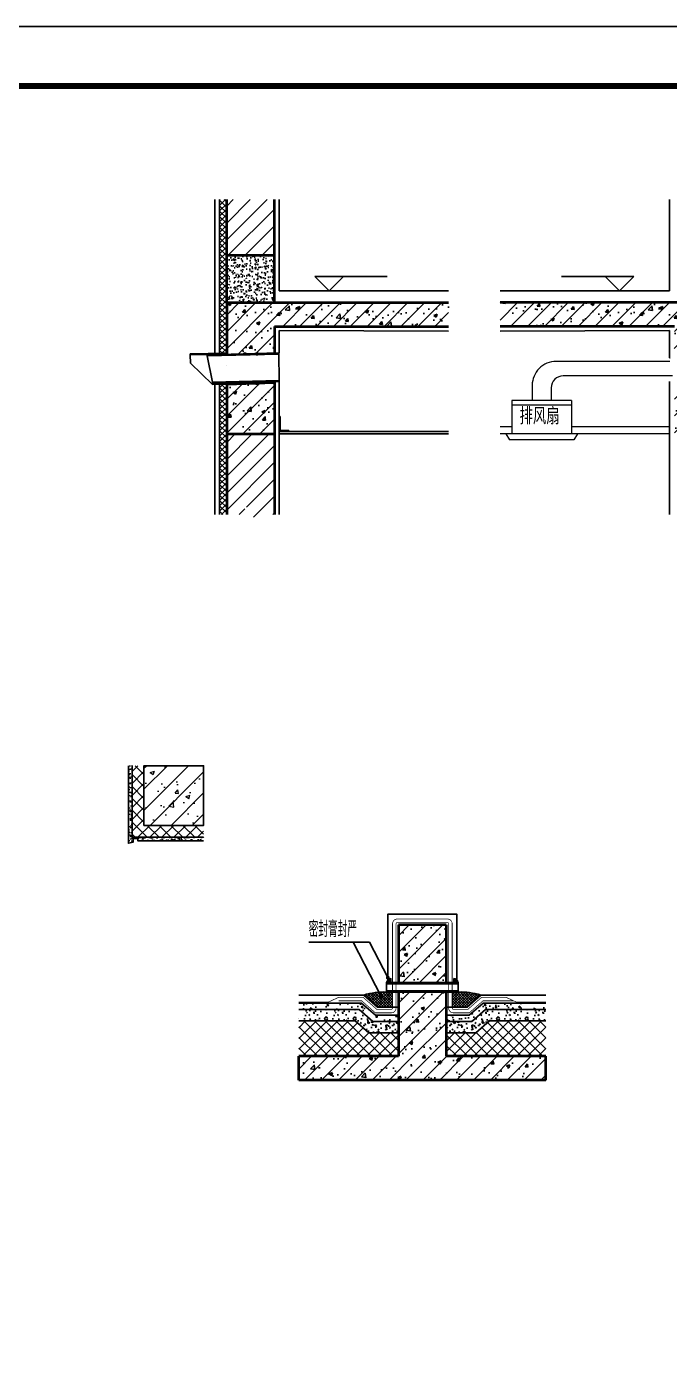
# Model space of a CAD drawing. Extents: x -518115 to 1124316, y -209821 to 1628073.
# Drawn here: x 823826 to 826521, y 931102 to 936632 of the extents above; entities that cross this region are included whole.
import ezdxf

# ---------------------------------------------------------------- set-up
doc = ezdxf.new("R2010")
doc.units = 0
doc.header["$LTSCALE"] = 1000
doc.header["$MEASUREMENT"] = 0
doc.linetypes.add('CENTER', pattern=[50.8, 31.75, -6.35, 6.35, -6.35])
doc.linetypes.add('DASH', pattern=[0.35, 0.25, -0.1])
for name, color, linetype in [('3', 3, 'CENTER'), ('3-保温', 17, 'Continuous'), ('4', 4, 'Continuous'), ('7', 7, 'Continuous'), ('A-FLOR-HATCH', 252, 'Continuous'), ('COLUMN', 9, 'Continuous'), ('DIM_ELEV', 3, 'Continuous'), ('DIM_LEAD', 3, 'Continuous'), ('PUB_HACTH', 252, 'Continuous'), ('PUB_TEXT', 4, 'Continuous'), ('SURFACE', 6, 'Continuous'), ('text', 7, 'Continuous'), ('图框', 140, 'Continuous'), ('看线', 251, 'Continuous')]:
    doc.layers.add(name, color=color, linetype=linetype)
for name, color, linetype, lineweight in [('PUB_HATCH', 8, 'Continuous', 9), ('WALL', 9, 'Continuous', 40), ('填充', 251, 'Continuous', 5)]:
    doc.layers.add(name, color=color, linetype=linetype, lineweight=lineweight)
doc.layers.add('yichutu', color=7, linetype='Continuous', true_color=0xffffff, plot=False)
doc.styles.add('_TCH_DIM', font='SIMPLEX.shx', dxfattribs={"width": 0.7, "bigfont": 'GBCBIG.shx'})
doc.styles.add('HZTXT', font='COMPLEX', dxfattribs={"width": 0.7, "bigfont": 'HZTXT'})
pattern_1 = [(45, (-343906.5756, 937360.3286), (-2.806330038, 2.806330038), []), (135, (-343906.5756, 937360.3286), (-2.806330038, -2.806330038), [])]
pattern_2 = [(45, (-1513287.076, 942161.15), (-22.4506403, 22.4506403), []), (135, (-1513287.076, 942161.15), (-22.4506403, -22.4506403), [])]
pattern_3 = [(45, (-1263849.745, 1280137.15), (-35.3553391, 35.3553391), []), (50, (-1263849.74, 1280137.15), (143.4520365, -12.550427), [15, -165]), (355, (-1263849.74, 1280137.15), (-27.750267, 150.438427), [12, -132]), (100.4514, (-1263837.79, 1280136.1), (115.701876, 137.887908), [12.748038, -140.228422]), (46.1842, (-1263849.74, 1280177.15), (213.44821, -33.103803), [22.5, -247.5]), (96.6356, (-1263831.96, 1280174.4), (186.932541, 194.823574), [19.122058, -210.3426]), (351.1842, (-1263849.74, 1280177.15), (186.93239, 194.82372), [18, -198]), (21, (-1263829.74, 1280167.15), (119.3814104, -80.523778), [15, -165]), (326, (-1263829.74, 1280167.15), (48.663066, 145.030009), [12, -132]), (71.4514, (-1263819.8, 1280160.44), (168.044526, 64.506099), [12.748038, -140.228422]), (37.5, (-1263849.745, 1280137.15), (2.4319711, 66.5787708), [0, -130.4, 0, -134, 0, -132.5]), (7.5, (-1263849.745, 1280137.15), (52.6139075, 78.8823424), [0, -76.4, 0, -127.4, 0, -50.5]), (327.5, (-1263894.345, 1280137.15), (106.7644872, -4.5109743), [0, -50, 0, -156, 0, -207]), (317.5, (-1263914.345, 1280137.15), (116.637234, 20.0209965), [0, -65, 0, -103.6, 0, -147])]
pattern_4 = [(45, (947340.294, 948033.204), (-35.355353, 35.355353), [])]

# ---------------------------------------------------------------- blocks, each defined once
blk = doc.blocks.new('A$C72245D93')
at = {"layer": '图框'}
blk.add_lwpolyline([(0, 0), (21025, 0), (21025, -14850), (0, -14850)], close=True, dxfattribs=at)
blk.add_lwpolyline([(0, 0), (21025, 0), (21025, -14850), (0, -14850)], close=True, dxfattribs=at)
at = {"layer": '图框', "const_width": 25}
blk.add_lwpolyline([(20775, -14600), (20775, -250), (625, -250), (625, -14600)], close=True, dxfattribs=at)
blk = doc.blocks.new('yct-841-594-84100-59399.9999999999-100-1000.0')
at = {"layer": 'yichutu', "color": 7, "true_color": 0xffffff}
blk.add_lwpolyline([(0, 0), (0, 59400), (84100, 59400), (84100, 0)], close=True, dxfattribs=at)

msp = doc.modelspace()

# ---------------------------------------------------------------- hatches: boundary and pattern name
at = {"layer": '3-保温'}
h = msp.add_hatch(dxfattribs=at)
h.set_pattern_fill('ANSI37', color=256, scale=10)
h.set_pattern_definition([(45, (-1270436.076, 1332157.5), (-11.22532015, 11.22532015), []), (135, (-1270436.076, 1332157.5), (-11.22532015, -11.22532015), [])])
h.paths.add_polyline_path([(824665.4, 935133.2), (824635.4, 935132.9), (824635.4, 934587.3), (824665.4, 934587.3)])
h.paths.add_polyline_path([(824635.4, 935262.9), (824665.4, 935262.9), (824665.4, 935906.5), (824635.4, 935906.5)])
at = {"layer": '4'}
for points in [[(824663.3, 935263.2), (824663.4, 935258.2), (824643.4, 935257.9), (824643.3, 935262.9)], [(824665.4, 935133.2), (824665.3, 935138.2), (824635.1, 935137.9), (824635.2, 935132.9)]]:
    msp.add_hatch(color=256, dxfattribs=at).paths.add_polyline_path(points)
at = {"layer": 'A-FLOR-HATCH'}
h = msp.add_hatch(dxfattribs=at)
h.set_pattern_fill('钢筋混凝土', color=256, scale=20, style=0)
h.set_pattern_definition(pattern_3)
h.paths.add_polyline_path([(825384.9, 932622.3), (825584.9, 932622.3), (825584.9, 932868.1), (825384.9, 932868.1)])
h.paths.add_polyline_path([(825584.9, 932592.3), (825384.9, 932592.3), (825384.9, 932318.1), (825484.9, 932284.8), (825584.9, 932318.1)])
h = msp.add_hatch(dxfattribs=at)
h.set_pattern_fill('钢筋混凝土', color=256, scale=20, style=0)
h.set_pattern_definition(pattern_3)
h.paths.add_polyline_path([(826002.5, 932318.1), (824967.4, 932318.1), (824967.4, 932218.1), (826002.5, 932218.1)])
at = {"layer": 'PUB_HACTH'}
h = msp.add_hatch(dxfattribs=at)
h.set_pattern_fill('普通砖', color=256, scale=20, style=0)
h.set_pattern_definition(pattern_4)
h.paths.add_polyline_path([(824665.4, 935675.1), (824865.4, 935675.1), (824865.4, 935906.5), (824665.4, 935906.5)])
at = {"layer": 'PUB_HACTH', "ltscale": 0.8}
h = msp.add_hatch(dxfattribs=at)
h.set_pattern_fill('AR-CONC', color=256, scale=25)
h.set_pattern_definition([(50, (-1256025.076, 1332157.5), (45.54616725, -3.9847714), [4.7625, -52.3875]), (355, (-1256025.076, 1332157.5), (-8.8107065, 47.7641607), [3.81, -41.91]), (100.451, (-1256021.28, 1332157.168), (36.7356254, 43.779172), [4.0475, -44.5225]), (46.1842, (-1256025.076, 1332170.2), (67.7697602, -10.510582), [7.14375, -78.58125]), (96.6356, (-1256019.43, 1332169.324), (59.3510586, 61.856389), [6.07125, -66.78375]), (351.184, (-1256025.076, 1332170.2), (59.3511515, 61.8562795), [5.715, -62.865]), (21, (-1256018.726, 1332167.025), (37.90371996, -25.5663796), [4.7625, -52.3875]), (326, (-1256018.726, 1332167.025), (15.4505071, 46.0469915), [3.81, -41.91]), (71.4514, (-1256015.567, 1332164.894), (53.3541227, 20.4807144), [4.0475, -44.5225]), (37.5, (-1256025.076, 1332157.5), (0.77215081, 21.13875972), [0, -41.402, 0, -42.545, 0, -42.06875]), (7.5, (-1256025.076, 1332157.5), (16.70491563, 25.0451437), [0, -24.257, 0, -40.4495, 0, -16.03375]), (327.5, (-1256039.236, 1332157.5), (33.89764879, -1.432186), [0, -15.875, 0, -49.53, 0, -65.7225]), (317.5, (-1256045.586, 1332157.5), (37.03229535, 6.35662276), [0, -20.6375, 0, -32.893, 0, -46.6725])])
h.paths.add_polyline_path([(824865.4, 935675.1), (824665.4, 935675.1), (824665.4, 935475.1), (824865.4, 935475.1)])
at = {"layer": 'PUB_HACTH'}
h = msp.add_hatch(dxfattribs=at)
h.set_pattern_fill('钢筋混凝土', color=256, scale=20, style=0)
h.set_pattern_definition([(45, (939981.86, 947996.99), (-35.35534, 35.35534), []), (50, (939981.86, 947996.99), (143.45204, -12.55043), [15, -165]), (355, (939981.86, 947996.99), (-27.75027, 150.43843), [12, -132]), (100.4514, (939993.82, 947995.94), (115.70188, 137.88791), [12.74804, -140.22842]), (46.1842, (939981.86, 948036.99), (213.4482, -33.1038), [22.5, -247.5]), (96.6356, (939999.65, 948034.23), (186.93254, 194.82357), [19.12206, -210.3426]), (351.1842, (939981.86, 948037), (186.9324, 194.8237), [18, -198]), (21, (940001.86, 948026.99), (119.38141, -80.52378), [15, -165]), (326, (940001.86, 948026.99), (48.66307, 145.03), [12, -132]), (71.4514, (940011.81, 948020.28), (168.04453, 64.5061), [12.74804, -140.22842]), (37.5, (939981.86, 947996.99), (2.43197, 66.57877), [0, -130.4, 0, -134, 0, -132.5]), (7.5, (939981.86, 947996.99), (52.613907, 78.882342), [0, -76.4, 0, -127.4, 0, -50.5]), (327.5, (939937.26, 947996.99), (106.764487, -4.510974), [0, -50, 0, -156, 0, -207]), (317.5, (939917.26, 947996.99), (116.637234, 20.021), [0, -65, 0, -103.6, 0, -147])])
h.paths.add_polyline_path([(824668.8, 935165.1), (824665.4, 935230.1), (824665.4, 935165.1)], flags=16)
h.paths.add_polyline_path([(824865.3, 935140.1), (824666.7, 935133.3), (824665.4, 935040.1), (824665.4, 934925.1), (824865.4, 934925.1)])
h.paths.add_polyline_path([(824665.4, 935259), (824865.4, 935263.9), (824865.4, 935375.1), (825594.9, 935375.1), (825594.9, 935475.1), (824665.4, 935475.1)])
h = msp.add_hatch(dxfattribs=at)
h.set_pattern_fill('钢筋混凝土', color=256, scale=20, style=0)
h.set_pattern_definition([(45, (941501.86, 947996.99), (-35.35534, 35.35534), []), (50, (941501.86, 947996.99), (143.45204, -12.55043), [15, -165]), (355, (941501.86, 947996.99), (-27.75027, 150.43843), [12, -132]), (100.4514, (941513.82, 947995.94), (115.70188, 137.88791), [12.74804, -140.22842]), (46.1842, (941501.86, 948036.99), (213.4482, -33.1038), [22.5, -247.5]), (96.6356, (941519.65, 948034.23), (186.93254, 194.82357), [19.12206, -210.3426]), (351.1842, (941501.86, 948037), (186.9324, 194.8237), [18, -198]), (21, (941521.86, 948026.99), (119.38141, -80.52378), [15, -165]), (326, (941521.86, 948026.99), (48.66307, 145.03), [12, -132]), (71.4514, (941531.81, 948020.28), (168.04453, 64.5061), [12.74804, -140.22842]), (37.5, (941501.86, 947996.99), (2.43197, 66.57877), [0, -130.4, 0, -134, 0, -132.5]), (7.5, (941501.86, 947996.99), (52.613907, 78.882342), [0, -76.4, 0, -127.4, 0, -50.5]), (327.5, (941457.26, 947996.99), (106.764487, -4.510974), [0, -50, 0, -156, 0, -207]), (317.5, (941437.26, 947996.99), (116.637234, 20.021), [0, -65, 0, -103.6, 0, -147])])
h.paths.add_polyline_path([(826737, 935165.1), (826740.5, 935230.1), (826740.5, 935165.1)])
h.paths.add_polyline_path([(826540.5, 935140.1), (826739.2, 935133.3), (826740.5, 935040.1), (826740.5, 934925.1), (826540.5, 934925.1)])
h.paths.add_polyline_path([(826740.2, 935243.2), (826540, 935243.9), (826540.5, 935375.1), (825810.9, 935375.1), (825810.9, 935475.1), (826740.5, 935475.1)])
h = msp.add_hatch(dxfattribs=at)
h.set_pattern_fill('普通砖', color=256, scale=20, style=0)
h.set_pattern_definition(pattern_4)
h.paths.add_polyline_path([(824865.4, 934587.3), (824799.2, 934587.3), (824799.2, 934545.2), (824741.5, 934629.4), (824741.5, 934587.3), (824665.4, 934587.3), (824665.4, 934925.1), (824865.4, 934925.1)])
at = {"layer": 'PUB_HACTH', "ltscale": 0.8}
h = msp.add_hatch(dxfattribs=at)
h.set_pattern_fill('ANSI37', color=256, scale=2.5)
h.set_pattern_definition(pattern_1)
edge = h.paths.add_edge_path()
edge.add_line((825334.9, 932627.3), (825352.9, 932627.3))
edge.add_line((825352.9, 932627.3), (825352.9, 932643.8))
edge.add_arc((825354.9, 932623.6), 20.4, 95.6534, 169.3675)
h = msp.add_hatch(dxfattribs=at)
h.set_pattern_fill('ANSI32', color=256, scale=5)
h.set_pattern_definition([(45, (-1513287.076, 942161.149), (-16.83798023, 16.83798023), []), (45, (-1513275.85, 942161.149), (-16.83798023, 16.83798023), [])])
h.paths.add_polyline_path([(825634.9, 932592.3), (825584.9, 932592.3), (825584.9, 932587.3), (825634.9, 932587.3)])
h.paths.add_polyline_path([(825634.9, 932627.3), (825584.9, 932627.3), (825584.9, 932622.3), (825634.9, 932622.3)])
h.paths.add_polyline_path([(825584.9, 932627.3), (825384.9, 932627.3), (825384.9, 932622.3), (825584.9, 932622.3)])
h.paths.add_polyline_path([(825584.9, 932592.3), (825384.9, 932592.3), (825384.9, 932587.3), (825584.9, 932587.3)])
h.paths.add_polyline_path([(825384.9, 932592.3), (825334.9, 932592.3), (825334.9, 932587.3), (825384.9, 932587.3)])
h.paths.add_polyline_path([(825384.9, 932627.3), (825334.9, 932627.3), (825334.9, 932622.3), (825384.9, 932622.3)])
h = msp.add_hatch(dxfattribs=at)
h.set_pattern_fill('ANSI37', color=256, scale=2.5)
h.set_pattern_definition(pattern_1)
edge = h.paths.add_edge_path()
edge.add_line((825634.9, 932627.3), (825616.9, 932627.3))
edge.add_line((825616.9, 932627.3), (825616.9, 932643.8))
edge.add_arc((825614.9, 932623.6), 20.4, 10.6325, 84.3466, ccw=False)
h = msp.add_hatch(dxfattribs=at)
h.set_pattern_fill('ANSI37', color=256, scale=5)
h.set_pattern_definition([(45, (-1513287.0756, 942161.1486), (-5.612660076, 5.612660076), []), (135, (-1513287.0756, 942161.1486), (-5.612660076, -5.612660076), [])])
h.paths.add_polyline_path([(825634.9, 932587.3), (825609.9, 932587.3), (825609.9, 932524), (825672.5, 932524), (825729.9, 932574.3, 0.090795)])
h.paths.add_polyline_path([(825239.9, 932574.3), (825297.3, 932524), (825359.9, 932524), (825359.9, 932587.3), (825334.9, 932587.3, 0.090795)])
h = msp.add_hatch(dxfattribs=at)
h.set_pattern_fill('混凝土', color=256, scale=10)
h.set_pattern_definition([(50, (-1513287.076, 942161.15), (71.7260183, -6.2752135), [7.5, -82.5]), (355, (-1513287.076, 942161.15), (-13.8751334, 75.2192134), [6, -66]), (100.4514, (-1513281.1, 942160.626), (57.8509382, 68.9439542), [6.374019, -70.1142112]), (46.1842, (-1513287.08, 942181.15), (106.724105, -16.5519014), [11.25, -123.75]), (96.6356, (-1513278.18, 942179.77), (93.4662706, 97.411787), [9.561029, -105.1713]), (351.1842, (-1513287.08, 942181.15), (93.4661945, 97.41186), [9, -99]), (21, (-1513277.076, 942176.15), (59.6907052, -40.261889), [7.5, -82.5]), (326, (-1513277.076, 942176.15), (24.3315332, 72.5150045), [6, -66]), (71.4514, (-1513272.1, 942172.79), (84.0222629, 32.2530497), [6.374019, -70.1142112]), (37.5, (-1513287.076, 942161.149), (1.21598553, 33.28938538), [0, -65.2, 0, -67, 0, -66.25]), (7.5, (-1513287.076, 942161.15), (26.30695374, 39.4411712), [0, -38.2, 0, -63.7, 0, -25.25]), (327.5, (-1513309.376, 942161.149), (53.38224362, -2.25548717), [0, -25, 0, -78, 0, -103.5]), (317.5, (-1513319.376, 942161.15), (58.3186169, 10.0104982), [0, -32.5, 0, -51.8, 0, -73.5])])
h.paths.add_polyline_path([(825749.5, 932514.1), (826002.5, 932514.1), (826002.5, 932540.5), (825739.1, 932540.5), (825681.7, 932490.2), (825584.9, 932490.2), (825584.9, 932463.8), (825692.1, 932463.8)])
h.paths.add_polyline_path([(825384.9, 932490.2), (825288.1, 932490.2), (825230.7, 932540.5), (824967.4, 932540.5), (824967.4, 932514.1), (825220.4, 932514.1), (825277.8, 932463.8), (825384.9, 932463.8)])
h = msp.add_hatch(dxfattribs=at)
h.set_pattern_fill('加气混凝土', color=256, scale=10)
h.set_pattern_definition([(0, (-1513251.68, 942124.55), (60, 120), [0, -120]), (0, (-1513321.88, 942108.35), (60, 120), [0, -120]), (0, (-1513282.88, 942107.15), (60, 120), [0, -120]), (0, (-1513240.28, 942142.55), (60, 120), [0, -120]), (0, (-1513290.08, 942101.15), (60, 120), [0, -120]), (0, (-1513228.28, 942218.15), (60, 120), [0, -120]), (0, (-1513264.88, 942208.55), (60, 120), [0, -120]), (0, (-1513245.68, 942193.55), (60, 120), [0, -120]), (0, (-1513343.48, 942191.15), (60, 120), [0, -120]), (0, (-1513284.68, 942185.75), (60, 120), [0, -120]), (0, (-1513307.48, 942155.15), (60, 120), [0, -120]), (0, (-1513306.28, 942110.15), (60, 120), [0, -120]), (0, (-1513261.28, 942105.35), (60, 120), [0, -120]), (0, (-1513228.28, 942158.15), (60, 120), [0, -120]), (0, (-1513340.48, 942139.55), (60, 120), [0, -120]), (0, (-1513330.28, 942159.95), (60, 120), [0, -120]), (0, (-1513283.48, 942151.55), (60, 120), [0, -120]), (0, (-1513300.28, 942134.15), (60, 120), [0, -120]), (0, (-1513309.88, 942173.75), (60, 120), [0, -120]), (0, (-1513294.88, 942218.75), (60, 120), [0, -120]), (0, (-1513335.68, 942114.35), (60, 120), [0, -120]), (0, (-1513269.68, 942194.15), (60, 120), [0, -120]), (0, (-1513325.48, 942195.95), (60, 120), [0, -120]), (0, (-1513335.08, 942211.55), (60, 120), [0, -120]), (130.601294, (-1513235.647, 942180.577), (-299.999996686, 360.000001574), [5.268311, -2207.4222]), (18.4349488, (-1513244.218, 942182.863), (299.9999989, 119.99999911), [5.421048, -753.52558]), (90, (-1513244.22, 942177.72), (60, 120), [5.142857, -234.85713]), (161.565051, (-1513239.076, 942176.006), (-300.00000151, 119.99999105), [5.421048, -753.52558]), (53.1301023, (-1513239.076, 942176.006), (60.00000011, 119.99999994), [5.714286, -594.2857]), (135, (-1513234.504, 942114.863), (-60.00000725, 119.9999919), [4.848732, -334.56252]), (45, (-1513241.36, 942114.863), (59.9999996, 119.9999995), [4.848732, -334.56252]), (135, (-1513237.933, 942111.434), (-60.00000725, 119.9999919), [4.848732, -334.56252]), (45, (-1513237.933, 942111.434), (59.9999996, 119.9999995), [4.848732, -334.56252]), (116.565051, (-1513292.22, 942195.43), (-1.04e-05, 239.9999935), [6.388765, -127.7753]), (180, (-1513295.08, 942201.15), (-60, 120), [6.857143, -113.14285]), (63.434949, (-1513304.79, 942195.43), (5e-07, 239.999999), [6.388765, -127.7753]), (116.565051, (-1513301.93, 942189.72), (-1.04e-05, 239.9999935), [6.388765, -127.7753]), (0, (-1513301.93, 942189.72), (60, 120), [6.857143, -113.14285]), (63.434949, (-1513295.08, 942189.72), (5e-07, 239.999999), [6.388765, -127.7753]), (107.102728, (-1513247.0756, 942154.863), (-179.9999931185, 600.000000968), [7.772269, -3256.5805]), (143.972626, (-1513249.361, 942162.291), (-1139.999985548, 839.99999905), [7.772269, -1624.404]), (180, (-1513255.65, 942166.86), (-60, 120), [7.428571, -112.57142]), (36.0273733, (-1513269.361, 942162.291), (1139.999991575, 839.999990944), [7.772269, -1624.404]), (71.5650511, (-1513271.647, 942155.434), (180.00000092, 599.99999897), [7.228063, -751.71856]), (107.102728, (-1513269.3613, 942148.0057), (-179.9999931185, 600.000000968), [7.772269, -3256.5805]), (143.972626, (-1513263.076, 942143.434), (-1139.999985548, 839.99999905), [7.772269, -1624.404]), (0, (-1513263.08, 942143.43), (60, 120), [7.428571, -112.57142]), (36.0273733, (-1513255.647, 942143.434), (1139.999991575, 839.999990944), [7.772269, -1624.404]), (71.5650511, (-1513249.361, 942148.006), (180.00000092, 599.99999897), [7.228063, -751.71856]), (150.255118, (-1513245.933, 942210.863), (-180.00000043, 119.99999851), [4.607004, -962.86392]), (90, (-1513249.93, 942208.58), (60, 120), [4.571429, -235.42855]), (29.7448813, (-1513249.933, 942208.577), (180.00000011, 119.99999944), [4.607004, -962.86392]), (116.565051, (-1513273.93, 942125.72), (-1.04e-05, 239.9999935), [6.388765, -127.7753]), (168.690067, (-1513276.79, 942131.434), (-540.0000004, 119.99999699), [5.827451, -1217.9371]), (41.1859251, (-1513287.0756, 942128.577), (1499.999990912, 1319.999988458), [6.074369, -2545.1604]), (90, (-1513287.076, 942122.86), (60, 120), [5.714286, -234.2857]), (138.814074, (-1513282.504, 942118.863), (-1499.999973338, 1320.000008407), [6.074369, -2545.1604]), (16.6992442, (-1513282.504, 942118.863), (1979.999985103, 599.999993716), [5.96589, -2499.7075]), (60.9453959, (-1513276.79, 942120.577), (59.999999841, 119.999998939), [5.883217, -2465.0679]), (109.983106, (-1513324.2185, 942176.0057), (-300.00000113, 839.999997777), [6.6884004, -2802.4395]), (155.556045, (-1513326.504, 942182.2914), (-780.000002973, 359.999992521), [6.904597, -2893.0263]), (24.4439547, (-1513339.0756, 942182.2914), (780.000000389, 359.999998268), [6.904597, -2893.0263]), (70.0168934, (-1513341.3613, 942176.0057), (300.000000904, 839.999997916), [6.6884004, -2802.4395]), (109.983106, (-1513339.0756, 942169.72), (-300.00000113, 839.999997777), [6.6884004, -2802.4395]), (160.016893, (-1513332.79, 942167.434), (-300.000000176, 119.999994533), [6.6884004, -1397.8755]), (19.9831065, (-1513332.79, 942167.434), (299.999998353, 119.99999981), [6.6884004, -1397.8755]), (70.0168934, (-1513326.504, 942169.72), (300.000000904, 839.999997916), [6.6884004, -2802.4395]), (122.005383, (-1513279.647, 942165.149), (-60.00000805, 119.999993874), [5.3908464, -1126.6868]), (18.4349488, (-1513287.647, 942168.006), (299.9999989, 119.99999911), [5.421048, -753.52558]), (90, (-1513287.65, 942162.86), (60, 120), [5.142857, -234.85713]), (161.565051, (-1513282.504, 942161.149), (-300.00000151, 119.99999105), [5.421048, -753.52558]), (54.4623222, (-1513282.504, 942161.1486), (419.999999391, 599.999999101), [4.915614, -2059.6423]), (116.565051, (-1513314.5, 942136.01), (-1.04e-05, 239.9999935), [6.388765, -127.7753]), (180, (-1513317.36, 942141.72), (-60, 120), [6.285714, -113.71428]), (59.0362434, (-1513327.076, 942136.006), (60.000000195, 119.999999418), [6.6639456, -1392.7644]), (120.963756, (-1513323.647, 942130.291), (-60.0000082, 119.99999449), [6.6639456, -1392.7644]), (0, (-1513323.65, 942130.29), (60, 120), [6.285714, -113.71428]), (63.434949, (-1513317.36, 942130.29), (5e-07, 239.999999), [6.388765, -127.7753])])
h.paths.add_polyline_path([(825766, 932466.4), (826002.5, 932466.4), (826002.5, 932514.1), (825749.5, 932514.1), (825692.1, 932463.8), (825584.9, 932463.8), (825584.9, 932416.1), (825708.6, 932416.1)])
h.paths.add_polyline_path([(825384.9, 932463.8), (825277.8, 932463.8), (825220.4, 932514.1), (824967.4, 932514.1), (824967.4, 932466.4), (825203.8, 932466.4), (825261.2, 932416.1), (825384.9, 932416.1)])
h = msp.add_hatch(dxfattribs=at)
h.set_pattern_fill('ANSI37', color=256, scale=20)
h.set_pattern_definition(pattern_2)
h.paths.add_polyline_path([(825384.9, 932416.1), (825261.2, 932416.1), (825203.8, 932466.4), (824967.4, 932466.4), (824967.4, 932318.1), (825384.9, 932318.1)])
h = msp.add_hatch(dxfattribs=at)
h.set_pattern_fill('ANSI37', color=256, scale=20)
h.set_pattern_definition(pattern_2)
h.paths.add_polyline_path([(826002.5, 932466.4), (825766, 932466.4), (825708.6, 932416.1), (825584.9, 932416.1), (825584.9, 932318.1), (826002.5, 932318.1)])
at = {"layer": 'PUB_HATCH', "linetype": 'ByBlock'}
h = msp.add_hatch(dxfattribs=at)
h.set_pattern_fill('砂灰土', color=256, scale=5, style=0)
h.set_pattern_definition([(37.5, (697612.558, 939029.475), (-0.6299336, 19.2682377), [0, -15.2, 0, -17, 0, -16.25]), (7.5, (697612.558, 939029.475), (17.697767, 28.2214607), [0, -8.2, 0, -13.7, 0, -5.25]), (327.5, (697600.258, 939029.475), (31.1414186, 0.0565905), [0, -5, 0, -18, 0, -23.5]), (317.5, (697600.258, 939029.475), (30.061266, 8.7767556), [0, -2.5, 0, -11.8, 0, -13.5])])
h.paths.add_polyline_path([(824568.7, 933235.4), (824268.7, 933235.4), (824268.7, 933535.4), (824253.7, 933535.4), (824253.7, 933215.3), (824273.7, 933220.4), (824273.7, 933230.4), (824293.7, 933230.4), (824293.7, 933220.4), (824568.7, 933220.4)])
at = {"layer": 'PUB_HATCH'}
h = msp.add_hatch(dxfattribs=at)
h.set_pattern_fill('多孔材料', color=256, scale=12.5, style=0)
h.set_pattern_definition([(45, (697687.56, 939079.475), (-25.000025, 25.000025), []), (135, (697687.56, 939079.475), (-25.000025, -25.000025), [])])
h.paths.add_polyline_path([(824568.7, 933285.4), (824318.7, 933285.4), (824318.7, 933535.4), (824268.7, 933535.4), (824268.7, 933235.4), (824568.7, 933235.4)])
h = msp.add_hatch(dxfattribs=at)
h.set_pattern_fill('钢筋混凝土', color=256, scale=25, style=0)
h.set_pattern_definition([(45, (713995.326, 1220418.78), (-44.194174, 44.194174), []), (50, (713995.33, 1220418.78), (179.315046, -15.688034), [18.75, -206.25]), (355, (713995.33, 1220418.78), (-34.68783, 188.04803), [15, -165]), (100.4514, (714010.27, 1220417.47), (144.62735, 172.35989), [15.93505, -175.28553]), (46.1842, (713995.33, 1220468.78), (266.81026, -41.37975), [28.125, -309.375]), (96.6356, (714017.56, 1220465.33), (233.66568, 243.52947), [23.90257, -262.92825]), (351.1842, (713995.33, 1220468.78), (233.66549, 243.52965), [22.5, -247.5]), (21, (714020.33, 1220456.28), (149.22676, -100.65472), [18.75, -206.25]), (326, (714020.33, 1220456.28), (60.82883, 181.28751), [15, -165]), (71.4514, (714032.76, 1220447.9), (210.05566, 80.63262), [15.93505, -175.28553]), (37.5, (713995.326, 1220418.78), (3.039964, 83.223463), [0, -163, 0, -167.5, 0, -165.625]), (7.5, (713995.33, 1220418.78), (65.767384, 98.602928), [0, -95.5, 0, -159.25, 0, -63.125]), (327.5, (713939.576, 1220418.78), (133.455609, -5.638718), [0, -62.5, 0, -195, 0, -258.75]), (317.5, (713914.58, 1220418.78), (145.796542, 25.026246), [0, -81.25, 0, -129.5, 0, -183.75])])
h.paths.add_polyline_path([(824318.7, 933285.4), (824568.7, 933285.4), (824568.7, 933535.4), (824318.7, 933535.4)])

# ---------------------------------------------------------------- linework, layer by layer
at = {"layer": '3'}
msp.add_line((824645.4, 935132.9), (824645.3, 935137.9), dxfattribs=at)
at = {"layer": '4'}
for p, q in [((824663.3, 935263.2), (824512.9, 935260.9)), ((824513, 935255.9), (824512.9, 935260.9)), ((824663.4, 935258.2), (824513, 935255.9)), ((824605.3, 935137.3), (824605.4, 935132.3)), ((824665.4, 935133.2), (824605.4, 935132.3))]:
    msp.add_line(p, q, dxfattribs=at)
for points in [[(824663.3, 935263.2), (824663.4, 935258.2), (824643.4, 935257.9), (824643.3, 935262.9)], [(824665.4, 935133.2), (824665.3, 935138.2), (824634.9, 935138.1), (824635.4, 935132.8)]]:
    msp.add_lwpolyline(points, close=True, dxfattribs=at)
at = {"layer": '7'}
for p, q in [((824513, 935255.9), (824513.5, 935220.9)), ((824605.4, 935132.3), (824513.5, 935220.9)), ((824883.4, 935264.3), (824583.4, 935257)), ((824583.4, 935257), (824583.5, 935252)), ((824883.4, 935259.3), (824583.5, 935252)), ((824583.5, 935252), (824605.2, 935142.3)), ((824883.4, 935264.3), (824885.2, 935144.5)), ((824885.1, 935149.5), (824605.2, 935142.3)), ((824605.2, 935142.3), (824605.3, 935137.3)), ((824885.2, 935144.5), (824605.3, 935137.3)), ((824885.4, 934998.1), (824889.4, 934998.1)), ((824889.4, 934998.1), (824889.4, 934939.1)), ((824885.4, 934935.1), (824925.4, 934935.1)), ((824885.4, 934925.1), (825594.9, 934925.1)), ((824889.4, 934939.1), (824925.4, 934939.1)), ((824925.4, 934939.1), (824925.4, 934935.1)), ((824925.4, 934935.1), (825594.9, 934935.1))]:
    msp.add_line(p, q, dxfattribs=at)
at = {"layer": 'COLUMN'}
msp.add_lwpolyline([(824318.7, 933285.4), (824568.7, 933285.4), (824568.7, 933535.4), (824318.7, 933535.4)], close=True, dxfattribs=at)
at = {"layer": 'DIM_ELEV'}
for p, q in [((825034.9, 935585.1), (825337.9, 935585.1)), ((825094.9, 935525.1), (825034.9, 935585.1)), ((825094.9, 935525.1), (825154.9, 935585.1)), ((826370.9, 935585.1), (826068, 935585.1)), ((826310.9, 935525.1), (826250.9, 935585.1)), ((826310.9, 935525.1), (826370.9, 935585.1)), ((824973.9, 935525.1), (825154.9, 935525.1)), ((826431.9, 935525.1), (826250.9, 935525.1))]:
    msp.add_line(p, q, dxfattribs=at)
at = {"layer": 'DIM_LEAD'}
for p, q in [((825194.9, 932796.1), (825008.9, 932796.1)), ((825312.9, 932569.1), (825194.9, 932796.1)), ((825194.9, 932796.1), (825263.1, 932796.1)), ((825340.3, 932647.6), (825263.1, 932796.1))]:
    msp.add_line(p, q, dxfattribs=at)
at = {"layer": 'DIM_LEAD', "const_width": 8}
for points in [[(824791, 935256.6, 1), (824794.4, 935263.8, 1)], [(825342.1, 932644.1, 1), (825338.4, 932651.2, 1)], [(825314.8, 932565.6, 1), (825311.1, 932572.7, 1)]]:
    msp.add_lwpolyline(points, format="xyb", close=True, dxfattribs=at)
at = {"layer": 'PUB_HACTH', "ltscale": 0.8}
for points in [[(825339.9, 932637.3), (825339.9, 932913.1), (825629.9, 932913.1), (825629.9, 932637.3)], [(825334.9, 932622.3), (825334.9, 932592.3)], [(825634.9, 932622.3), (825334.9, 932622.3)], [(825634.9, 932622.3), (825634.9, 932592.3)], [(825384.9, 932524), (825297.3, 932524), (825239.9, 932574.3), (824967.4, 932574.3)], [(825334.9, 932592.3), (825634.9, 932592.3)], [(825584.9, 932524), (825672.5, 932524), (825729.9, 932574.3), (826002.5, 932574.3)], [(825384.9, 932490.2), (825288.1, 932490.2), (825230.7, 932540.5), (824967.4, 932540.5)], [(825384.9, 932463.8), (825277.8, 932463.8), (825220.4, 932514.1), (824967.4, 932514.1)], [(825584.9, 932490.2), (825681.7, 932490.2), (825739.1, 932540.5), (826002.5, 932540.5)], [(825584.9, 932463.8), (825692.1, 932463.8), (825749.5, 932514.1), (826002.5, 932514.1)], [(825384.9, 932416.1), (825261.2, 932416.1), (825203.8, 932466.4), (824967.4, 932466.4)], [(825584.9, 932416.1), (825708.6, 932416.1), (825766, 932466.4), (826002.5, 932466.4)]]:
    msp.add_lwpolyline(points, dxfattribs=at)
at = {"layer": 'PUB_HACTH', "linetype": 'DASH', "const_width": 3}
for points in [[(825134.9, 932565.5), (825236.4, 932565.5), (825293.8, 932515.2), (825354.9, 932515.2, 0.414214), (825359.9, 932520.2), (825359.9, 932873.1, -0.414214), (825379.9, 932893.1), (825589.9, 932893.1, -0.414214), (825609.9, 932873.1), (825609.9, 932520.2, 0.414214), (825614.9, 932515.2), (825676.1, 932515.2), (825733.5, 932565.5), (825834.9, 932565.5)], [(825134.9, 932550.5), (825230.7, 932550.5), (825288.1, 932500.2), (825354.9, 932500.2, 0.414214), (825374.9, 932520.2), (825374.9, 932873.1, -0.414214), (825379.9, 932878.1), (825589.9, 932878.1, -0.414214), (825594.9, 932873.1), (825594.9, 932520.2, 0.414214), (825614.9, 932500.2), (825681.7, 932500.2), (825739.1, 932550.5), (825867.3, 932550.5)]]:
    msp.add_lwpolyline(points, format="xyb", dxfattribs=at)
at = {"layer": 'PUB_HACTH', "ltscale": 0.8}
for points in [[(825334.9, 932627.3), (825352.9, 932627.3), (825352.9, 932643.8, 0.333209), (825334.9, 932627.3)], [(825634.9, 932627.3), (825616.9, 932627.3), (825616.9, 932643.8, -0.333209), (825634.9, 932627.3)]]:
    msp.add_lwpolyline(points, format="xyb", dxfattribs=at)
for points in [[(825334.9, 932627.3), (825634.9, 932627.3), (825634.9, 932622.3), (825334.9, 932622.3)], [(825334.9, 932592.3), (825634.9, 932592.3), (825634.9, 932587.3), (825334.9, 932587.3)]]:
    msp.add_lwpolyline(points, close=True, dxfattribs=at)
at = {"layer": 'PUB_HACTH', "linetype": 'DASH', "const_width": 3}
for points in [[(825134.9, 932565.5), (825093.3, 932546.1), (824967.4, 932546.1)], [(825834.9, 932565.5), (825876.6, 932546.1), (826002.5, 932546.1)]]:
    msp.add_lwpolyline(points, dxfattribs=at)
at = {"layer": 'PUB_HACTH', "ltscale": 0.8}
for centre, start, end in [((825322.9, 932321.4), 87.4154, 108.1671), ((825646.9, 932321.4), 71.8329, 92.5846)]:
    msp.add_arc(centre, 266.2, start, end, dxfattribs=at)
at = {"layer": 'SURFACE'}
for p, q in [((824615.4, 935262.9), (824615.4, 935906.5)), ((824635.4, 935262.9), (824635.4, 935906.5)), ((824885.4, 935525.1), (824885.4, 935906.5)), ((826520.5, 935525.1), (826520.5, 935906.5)), ((824885.4, 935525.1), (825594.9, 935525.1)), ((826520.5, 935525.1), (825810.9, 935525.1)), ((824885.4, 935357.8), (824885.4, 935264.4)), ((824885.4, 935357.8), (825594.9, 935355.1)), ((826520.5, 935357.8), (825810.9, 935355.1)), ((826520.5, 935357.8), (826520.5, 935244.4)), ((824615.4, 934587.3), (824615.4, 935132.9)), ((824635.4, 934587.3), (824635.4, 935132.9)), ((824885.4, 935144.6), (824885.4, 934587.3)), ((826520.5, 935144.6), (826520.5, 934587.3))]:
    msp.add_line(p, q, dxfattribs=at)
for points in [[(824883.4, 935264.3), (824885.4, 935264.4)], [(826522.5, 935244.3), (826520.5, 935244.4)]]:
    msp.add_lwpolyline(points, dxfattribs=at)
at = {"layer": 'WALL', "color": 2}
for p, q in [((824665.4, 935475.1), (824665.4, 935906.5)), ((824865.4, 935475.1), (824865.4, 935906.5)), ((824665.4, 935475.1), (825594.9, 935475.1)), ((824665.4, 935475.1), (824665.4, 935259)), ((826740.5, 935475.1), (825810.9, 935475.1)), ((824865.4, 935375.1), (825594.9, 935375.1)), ((826540.5, 935375.1), (825810.9, 935375.1)), ((824665.4, 935133.2), (824865.4, 935140.1)), ((824665.4, 935133.2), (824665.4, 934587.3)), ((824865.4, 935140.1), (824865.4, 934587.3)), ((824665.4, 934925.1), (824865.4, 934925.1)), ((825584.9, 932868.1), (825384.9, 932868.1)), ((825384.9, 932868.1), (825384.9, 932622.3)), ((825584.9, 932868.1), (825584.9, 932622.3)), ((825384.9, 932592.3), (825384.9, 932318.1)), ((825584.9, 932592.3), (825584.9, 932318.1)), ((824967.4, 932218.1), (824967.4, 932318.1)), ((825384.9, 932318.1), (824967.4, 932318.1)), ((826002.5, 932318.1), (825584.9, 932318.1)), ((826002.5, 932218.1), (826002.5, 932318.1)), ((826002.5, 932218.1), (824967.4, 932218.1))]:
    msp.add_line(p, q, dxfattribs=at)
for points in [[(824665.4, 935673.4), (824865.4, 935673.4)], [(824865.4, 935375.1), (824865.4, 935263.9)]]:
    msp.add_lwpolyline(points, dxfattribs=at)
at = {"layer": '填充'}
for p, q in [((826110.1, 935065.1), (825860.1, 935065.1)), ((825860.1, 935065.1), (825860.1, 934925.1)), ((826110.1, 935065.1), (826110.1, 935045.1)), ((826110.1, 935045.1), (825860.1, 935045.1)), ((826110.1, 935045.1), (826110.1, 934925.1)), ((825860.1, 934955.1), (825810.9, 934955.1)), ((826520.5, 934955.1), (826110.1, 934955.1)), ((826520.5, 934925.1), (825810.9, 934925.1)), ((825835.1, 934925.1), (825850.1, 934900.1)), ((826120.1, 934900.1), (825850.1, 934900.1)), ((826135.1, 934925.1), (826120.1, 934900.1))]:
    msp.add_line(p, q, dxfattribs=at)
for points in [[(826522.2, 935228.6), (826045.1, 935228.6, 0.414214), (825945.1, 935128.6), (825945.1, 935065.1)], [(826532.3, 935168.5), (826075.1, 935168.5, 0.414214), (826025.1, 935118.5), (826025.1, 935065.1)]]:
    msp.add_lwpolyline(points, format="xyb", dxfattribs=at)
at = {"layer": '看线'}
for points in [[(824253.7, 933535.4), (824253.7, 933210.3), (824273.7, 933215.4), (824273.7, 933230.4), (824293.7, 933230.4), (824293.7, 933220.4), (824568.7, 933220.4)], [(824268.7, 933535.4), (824268.7, 933535.4), (824268.7, 933535.4), (824268.7, 933535.4), (824268.7, 933235.4), (824568.7, 933235.4), (824568.7, 933235.4)]]:
    msp.add_lwpolyline(points, dxfattribs=at)

# ---------------------------------------------------------------- block references
msp.add_blockref('A$C72245D93', (813614.1, 936632.1))
at = {"layer": 'yichutu', "xscale": 0.25, "yscale": 0.25, "zscale": 0.25}
msp.add_blockref('yct-841-594-84100-59399.9999999999-100-1000.0', (813614.1, 921782.1), dxfattribs=at)

# ---------------------------------------------------------------- texts
at = {"layer": 'PUB_TEXT', "style": '_TCH_DIM', "width": 0.75}
msp.add_text('密封膏封严', height=67.52, dxfattribs=at).set_placement((825008.9, 932817.1))
at = {"layer": 'text', "style": 'HZTXT', "width": 0.8}
msp.add_text('排风扇', height=70, dxfattribs=at).set_placement((825891.9, 934965))

doc.saveas('drawing.dxf')
